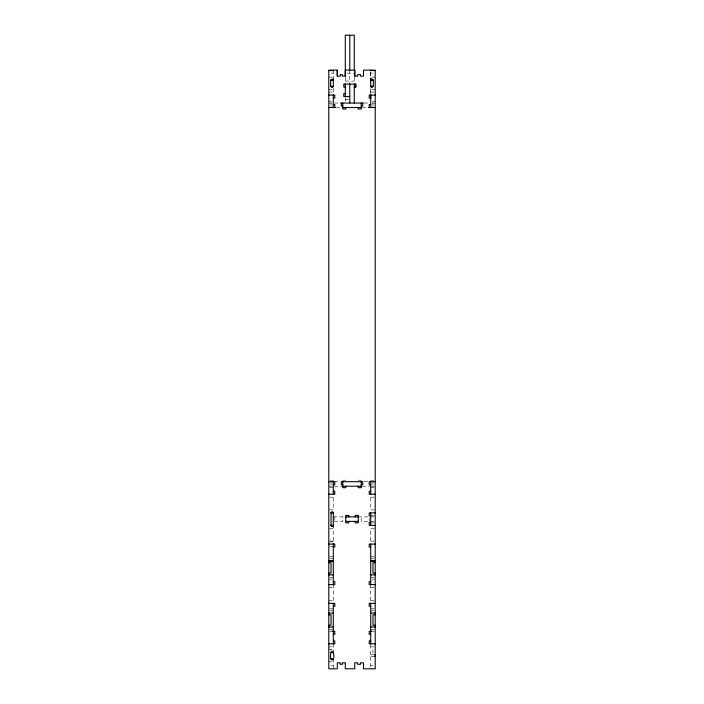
<?xml version="1.0" encoding="UTF-8"?>
<svg xmlns="http://www.w3.org/2000/svg" width="704" height="704" viewBox="0 0 704 704"><rect width="100%" height="100%" fill="white"/><g stroke="black" fill="none" stroke-linecap="round" stroke-linejoin="round"><path stroke-width="0.53" stroke-dasharray="3.52 2.64" d="M331.047 73.119L333.3 73.119M347.09 73.119L354.27 73.119M370.718 73.119L372.962 73.119M328.803 77.106L333.3 77.106M375.206 77.106L370.718 77.106L370.718 70.127M345.294 81.101L354.27 81.101M328.803 89.329L333.3 89.329M375.206 89.329L370.718 89.329L370.718 95.066M328.803 92.074L333.3 92.074M370.718 92.074L375.206 92.074M345.294 99.554L349.782 99.554M328.803 101.552L331.61 101.552M372.398 101.552L375.206 101.552M328.803 103.048L331.786 103.048M334.365 103.048L339.768 103.048M364.214 103.048L369.618 103.048M372.196 103.048L375.206 103.048M336.53 107.536L341.766 107.536M362.226 107.536L367.462 107.536M330.299 480.216L333.3 480.216M342.778 480.216L345.77 480.216M358.239 480.216L361.231 480.216M370.718 480.216L373.71 480.216M334.374 481.712L339.786 481.712M364.232 481.712L369.635 481.712M328.803 486.2L333.3 486.2M334.347 486.2L341.774 486.2M362.234 486.2L369.662 486.2M370.718 486.2L375.206 486.2M329.701 487.696L333.3 487.696M370.718 487.696L374.308 487.696M329.701 497.182L333.3 497.182M370.718 497.182L374.308 497.182M329.701 509.898L333.3 509.898L333.3 495.185M374.308 509.898L370.718 509.898L370.718 495.185M370.718 515.39L375.206 515.39M333.3 516.886L345.77 516.886M358.239 516.886L369.662 516.886M370.718 516.886L374.308 516.886M334.347 521.374L342.778 521.374L342.778 516.886M367.55 521.374L361.231 521.374L361.231 516.886M370.718 521.374L374.308 521.374M370.718 522.87L374.308 522.87M329.701 528.361L333.3 528.361L333.3 543.074M374.308 528.361L370.718 528.361L370.718 543.074M329.701 541.086L333.3 541.086M370.718 541.086L374.308 541.086M329.648 541.834L333.3 541.834M329.648 546.322L333.3 546.322M329.551 556.688L333.3 556.688M370.718 556.688L374.458 556.688M329.551 558.184L333.3 558.184M370.718 558.184L374.458 558.184M329.551 577.641L333.3 577.641M370.718 577.641L374.458 577.641M329.551 579.137L331.795 579.137M372.214 579.137L374.458 579.137M328.803 587.602L333.3 587.602M370.718 587.602L375.206 587.602M328.803 600.327L333.3 600.327M370.718 600.327L375.206 600.327M329.551 608.793L333.3 608.793M370.718 608.793L374.458 608.793M329.551 610.289L333.3 610.289M370.718 610.289L374.458 610.289M329.551 629.746L333.3 629.746M370.718 629.746L374.458 629.746M329.551 631.25L333.3 631.25M370.718 631.25L374.458 631.25M328.803 646.853L333.3 646.853M370.718 646.853L374.308 646.853M328.803 649.59L333.3 649.59M370.718 654.834L374.22 654.834M370.718 656.33L375.206 656.33M328.803 661.813L333.3 661.813M331.047 665.808L333.3 665.808M370.718 665.808L372.962 665.808M372.944 103.048L372.962 107.536M372.962 481.712L372.962 486.2M372.962 649.607L372.962 654.834M370.735 72.274L370.735 77.651M370.735 88.414L370.735 93.79M370.718 584.61L370.718 603.319M370.718 644.855L370.718 667.278M369.213 517.783L369.213 521.374M354.27 77.106L354.27 84.093M349.782 70.127L349.782 84.093M345.294 77.106L345.294 84.093M345.294 97.566L345.294 102.177M334.796 516.886L334.796 521.374M333.3 70.127L333.318 77.651M333.318 88.414L333.3 95.066M333.3 584.61L333.3 603.319M333.3 643.852L333.3 652.582M333.3 658.821L333.3 668.8M331.038 103.048L331.038 107.536M331.047 481.712L331.047 486.2M331.047 649.607L331.047 650.443"/><path stroke-width="1.06" d="M345.294 76.111L345.294 70.127L354.746 70.127L354.746 76.111L357.746 76.111L357.72 74.615L360.483 74.615L360.483 76.111L363.475 76.111L363.475 70.127L375.206 70.127L375.206 668.8L363.475 668.8L363.475 662.816L360.483 662.816L360.483 664.312L357.746 664.312L357.746 662.816L354.746 662.816L354.746 668.8L345.294 668.8L345.294 662.816L342.302 662.816L342.302 664.312L340.278 664.312L340.278 662.816L337.286 662.816L337.286 668.8L328.803 668.8L328.803 70.127L337.286 70.127L337.286 76.111L340.278 76.111L340.278 74.615L342.302 74.615L342.276 76.111L345.294 76.111L345.294 35.2L354.27 35.2L354.27 70.127M333.3 78.109L333.3 86.337L332.79 87.278A1.118 1.118 0 0 1 331.074 86.539C330.009 85.298 330.317 76.331 333.3 79.913M370.718 79.913C373.965 76.067 374.009 85.809 372.451 87.278A1.118 1.118 0 0 1 370.735 86.539L370.718 78.109M328.803 70.55L333.3 70.55M370.718 70.55L375.206 70.55M330.493 80.098L333.3 80.098M370.718 80.098L373.516 80.098M354.253 87.085L355.766 87.085L355.766 84.093L343.772 84.093L343.798 87.085L345.294 87.085M330.493 86.337L333.3 86.337M370.718 86.337L373.516 86.337M345.294 93.57L343.772 93.57L343.798 96.562L349.782 96.562M328.803 95.066L334.796 95.066L334.796 98.058L333.3 98.058M375.206 95.066L369.213 95.066L369.213 98.058L370.718 98.058M340.771 103.048L363.22 103.048M333.3 104.544L334.814 104.544L334.796 107.536M370.735 104.544L369.213 104.544L369.239 107.536M342.786 106.04L341.29 106.04L341.29 103.048M361.249 106.04L362.745 106.04L362.745 103.048M328.803 107.536L335.447 107.536M342.769 107.536L361.222 107.536M368.544 107.536L375.206 107.536M328.803 481.712L334.796 481.712L334.796 484.704L333.3 484.704M375.206 481.712L369.213 481.712L369.213 484.704L370.718 484.704M342.786 484.704L341.29 484.704L341.29 481.712L362.745 481.712L362.745 484.704L361.249 484.704M342.778 486.2L361.231 486.2M333.3 491.19L334.796 491.19L334.796 494.182L328.803 494.182M370.718 491.19L369.213 491.19L369.213 494.182L375.206 494.182M330.598 512.89L333.3 512.89L333.3 527.366M375.206 512.89L369.213 512.89L369.213 515.891L370.718 515.891M345.77 516.886L358.239 516.886M345.77 521.374L358.239 521.374M370.718 522.377L369.213 522.377L369.213 525.369L375.206 525.369M330.598 525.369L333.3 525.369L332.79 526.31A1.118 1.118 0 0 1 331.074 525.571L331.074 512.688A1.118 1.118 0 0 1 332.79 511.958L333.3 512.89M328.803 544.078L334.796 544.078L334.796 547.07L333.3 547.07M375.206 544.078L369.213 544.078L369.213 547.07L370.718 547.07M329.551 560.903L333.3 560.903M371.466 560.903L375.206 560.903M328.803 560.965L333.3 560.965M370.718 560.965L375.206 560.965M328.803 562.672L331.047 562.672L331.047 573.144L328.803 573.144M375.206 562.672L372.962 562.672L372.962 573.144L375.206 573.144M328.803 574.922L333.3 574.86M370.718 574.922L375.206 574.86M333.3 581.618L334.796 581.618L334.796 584.61L328.803 584.61M370.718 581.618L369.213 581.618L369.213 584.61L375.206 584.61M328.803 603.319L334.796 603.319L334.796 606.311L333.3 606.311M375.206 603.319L369.213 603.319L369.213 606.311L370.718 606.311M328.803 613.07L333.3 613.07M370.718 613.07L375.206 613.008M328.803 614.786L331.047 614.786L331.047 625.258L328.803 625.258M375.206 614.786L372.962 614.786L372.962 625.258L375.206 625.258M328.803 627.026L333.3 626.965M370.718 626.965L375.206 626.965M332.552 631.25L333.3 631.25M370.718 631.25L371.466 631.25M333.3 631.382L334.796 631.382L334.796 634.374L333.3 634.374M370.718 631.382L369.213 631.382L369.213 634.374L370.718 634.374M333.3 640.86L334.796 640.86L334.796 643.852L328.803 643.852M370.718 640.86L369.213 640.86L369.213 643.852L375.206 643.852M330.493 652.582L333.3 652.582C335.984 662.57 328.231 662.182 331.074 652.379A1.118 1.118 0 0 1 332.79 651.649L333.3 652.582M374.642 654.834L375.206 654.834M374.642 656.33L375.206 656.33M330.493 658.821L333.3 658.821M370.735 78.725L370.735 80.881M370.735 94.864L370.735 98.094M370.718 70.127L370.718 70.726M370.718 95.066L370.7 107.536M370.718 481.21L370.718 494.182M370.718 512.89L370.718 525.369M370.718 544.078L370.718 584.61M370.718 603.319L370.718 643.852M361.222 103.048L361.249 109.041L358.248 109.041L358.248 107.536M361.231 481.21L361.249 487.696L358.257 487.696L358.257 486.2M355.749 84.093L355.749 87.085M355.256 516.886L355.256 515.39L358.257 515.39L358.257 522.87L355.256 522.87L355.256 521.374M354.728 70.127L354.728 76.111M354.27 84.093L354.27 103.048M349.782 35.2L349.782 70.127M349.782 84.093L349.782 103.048M348.77 516.886L348.77 515.39L345.778 515.39L345.778 522.87L348.77 522.87L348.77 521.374M345.778 107.536L345.778 109.041L342.786 109.041L342.769 103.048M345.778 486.2L345.778 487.696L342.786 487.696L342.778 481.21M345.294 84.093L345.294 96.562M337.269 70.127L337.269 76.111M333.3 70.127L333.3 70.726M333.318 94.864L333.282 107.536M333.3 481.21L333.3 494.182M333.3 543.638L333.3 584.61M333.3 603.319L333.3 643.852"/></g></svg>
